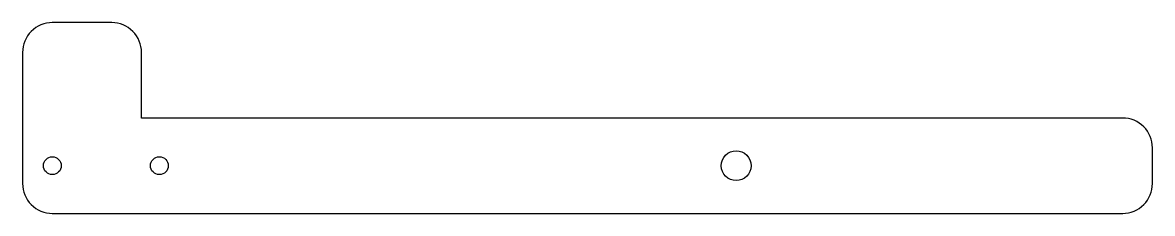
# Model space of a CAD drawing. Header units: millimetres. Extents: x -180 to 10, y 77 to 109.
import ezdxf

# ---------------------------------------------------------------- set-up
doc = ezdxf.new("R2010")
doc.units = ezdxf.units.MM
doc.layers.get('0').update_dxf_attribs({"linetype": 'CONTINUOUS'})

msp = doc.modelspace()

# ---------------------------------------------------------------- linework, layer by layer
msp.add_lwpolyline([(-160, 104.25, 0.414214), (-165, 109.25), (-175, 109.25, 0.414214), (-180, 104.25), (-180, 82.25, 0.414214), (-175, 77.25), (5, 77.25, 0.414214), (10, 82.25), (10, 88.25, 0.414214), (5, 93.25), (-160, 93.25)], format="xyb", close=True)
for centre, radius in [((-60, 85.25), 2.5), ((-175, 85.25), 1.5), ((-157, 85.25), 1.5)]:
    msp.add_circle(centre, radius)

doc.saveas('drawing.dxf')
